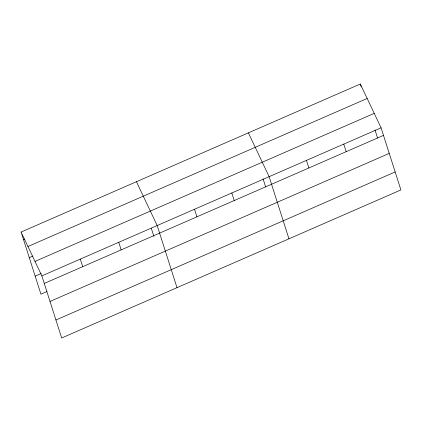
<?xml version="1.0" encoding="UTF-8"?>
<svg xmlns="http://www.w3.org/2000/svg" width="422" height="422" viewBox="0 0 422 422"><rect width="100%" height="100%" fill="white"/><g stroke="black" fill="none" stroke-linecap="round" stroke-linejoin="round"><path stroke-width="0.63" d="M21.1 232.053L360.325 84.004L381.077 127.829L400.9 189.947L61.675 337.996L41.852 275.877L21.1 232.053L40.923 294.171L46.932 291.549M23.516 239.622L24.719 239.1M27.947 246.511L367.172 98.468M29.26 257.626L32.863 256.048M35 261.413L374.23 113.37M35.179 276.167L41.187 273.546M41.852 275.877L381.077 127.829M44.268 283.452L383.492 135.404M50.012 301.45L389.237 153.402M55.931 319.997L395.156 171.949M248.384 132.861L269.13 176.686L288.954 238.805M136.438 181.713L157.184 225.543L177.013 287.662M360.325 84.004L361.258 86.916M375 129.987L377.574 138.052M343.761 144.118L346.177 151.688M306.446 160.402L308.862 167.977M263.054 178.838L265.633 186.909M231.815 192.97L234.231 200.545M194.5 209.254L196.916 216.829M151.308 228.318L153.882 236.383M118.74 242.318L121.156 249.893M80.296 259.097L82.712 266.672"/></g></svg>
